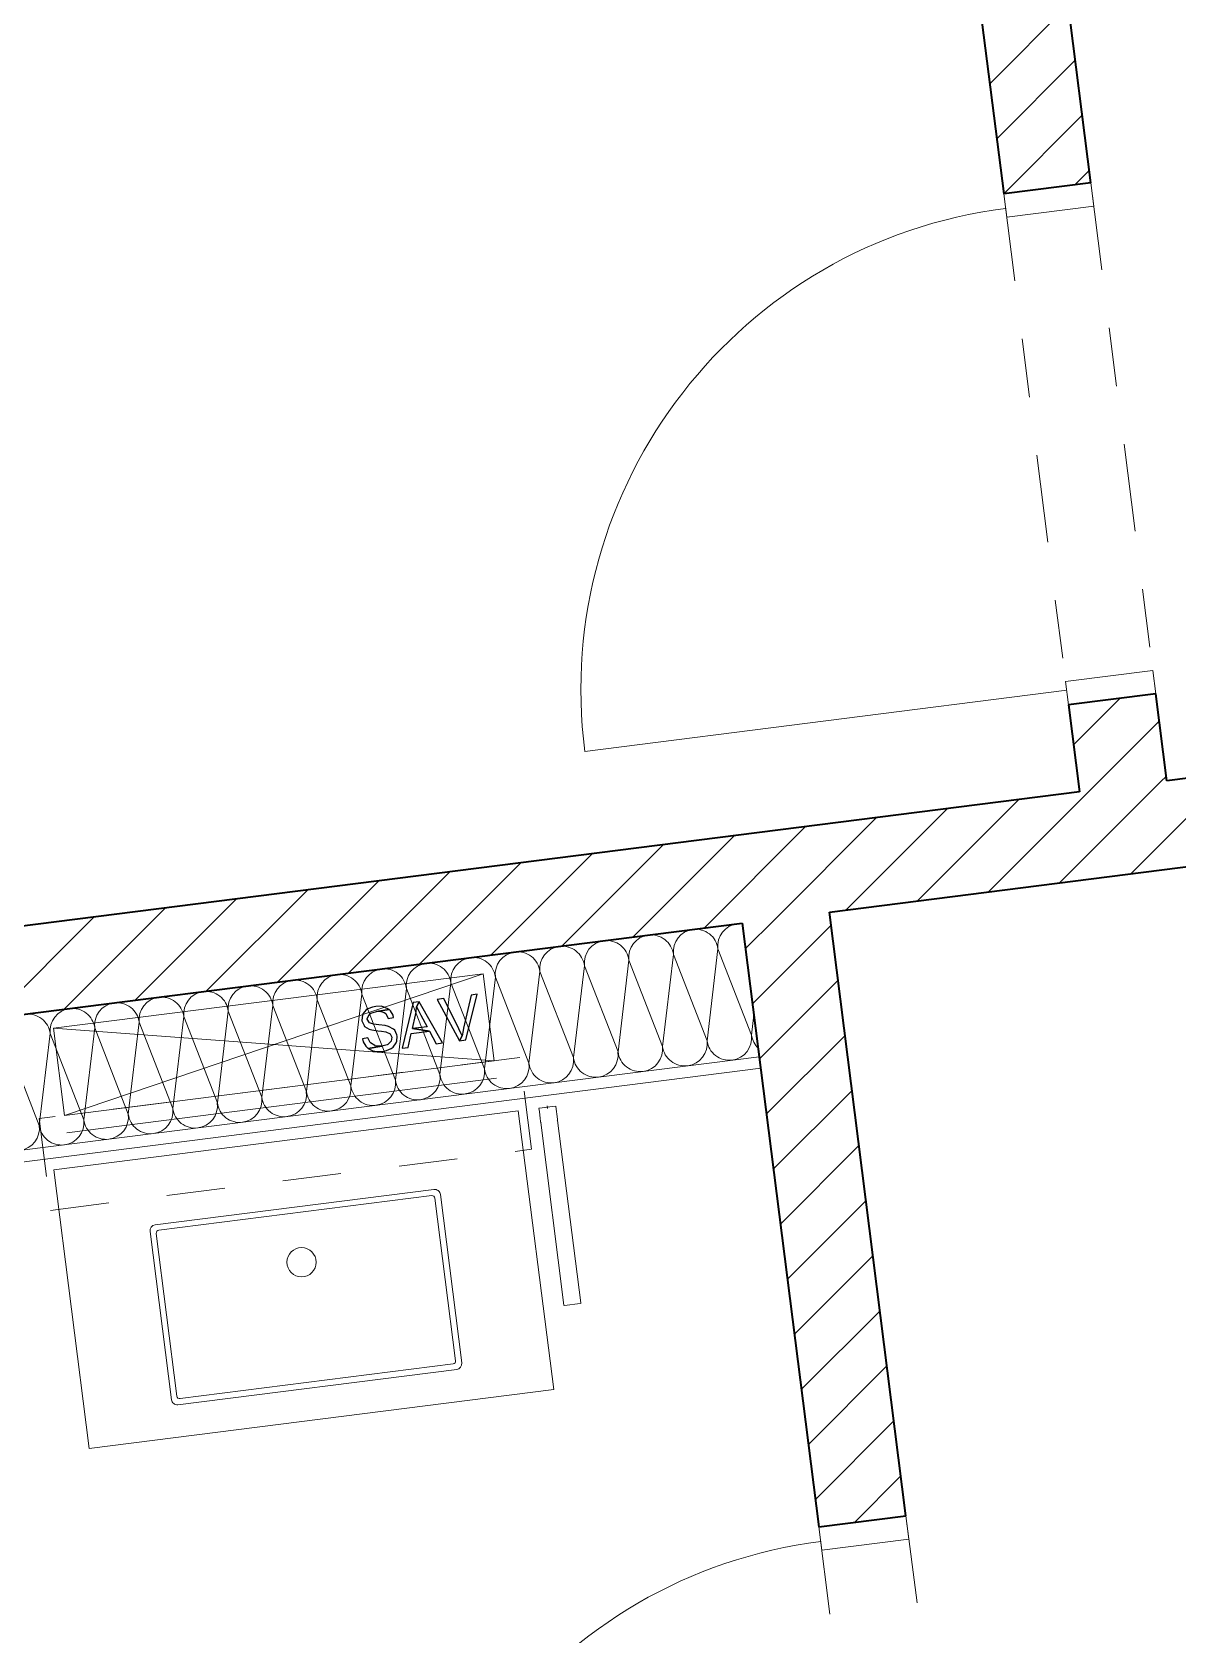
# Model space of a CAD drawing. Header units: metres. Extents: x 2713679.5 to 2713747.3, y 1226017.1 to 1226104.2.
# Drawn here: x 2713697.497 to 2713699.455, y 1226030.643 to 1226033.382 of the extents above; entities that cross this region are included whole.
import ezdxf

# ---------------------------------------------------------------- set-up
doc = ezdxf.new("R2010")
doc.units = ezdxf.units.M
doc.header["$MEASUREMENT"] = 0
doc.linetypes.add('Strich 2', pattern=[0.141111, 0.070556, -0.070556])
doc.linetypes.add('Strichpunkt 3_1_1mm Achsen', pattern=[0.25, 0.15, -0.05, 0, -0.05])
doc.layers.add('haustechnik', color=7, linetype='Continuous', true_color=0x0332dd)
doc.layers.add('texte', color=7, linetype='Continuous', true_color=0x000000)
doc.layers.add('plangrafiken', color=251, linetype='Continuous')
doc.layers.add('waende_stuetzen', color=250, linetype='Continuous')

msp = doc.modelspace()

# ---------------------------------------------------------------- linework, layer by layer
at = {"layer": 'haustechnik', "color": 152, "linetype": 'Continuous', "lineweight": 13, "true_color": 0x0365dd}
for p, q in [((2713698.2679, 1226031.7725), (2713697.5338, 1226031.6793)), ((2713697.5526, 1226031.5305), (2713698.2679, 1226031.7725)), ((2713698.2868, 1226031.6237), (2713698.2679, 1226031.7725)), ((2713698.2868, 1226031.6237), (2713697.5338, 1226031.6793)), ((2713697.5338, 1226031.6793), (2713697.5526, 1226031.5305)), ((2713697.5526, 1226031.5305), (2713698.2868, 1226031.6237)), ((2713697.5564, 1226031.5008), (2713698.2905, 1226031.5939))]:
    msp.add_line(p, q, dxfattribs=at)
at = {"layer": 'plangrafiken', "color": 7, "linetype": 'Strich 2', "lineweight": 13}
for p, q in [((2713698.3304, 1226031.6292), (2713697.509, 1226031.525)), ((2713698.3503, 1226031.4725), (2713698.3304, 1226031.6292)), ((2713697.509, 1226031.525), (2713697.5289, 1226031.3682)), ((2713697.5289, 1226031.3682), (2713698.3503, 1226031.4725))]:
    msp.add_line(p, q, dxfattribs=at)
at = {"layer": 'plangrafiken', "color": 7, "linetype": 'Continuous', "lineweight": 13}
for p, q in [((2713698.3278, 1226031.5382), (2713697.5342, 1226031.4375)), ((2713698.3883, 1226031.062), (2713698.3278, 1226031.5382)), ((2713698.364, 1226031.5428), (2713698.3631, 1226031.5427)), ((2713698.3631, 1226031.5422), (2713698.3638, 1226031.5372)), ((2713698.3638, 1226031.5372), (2713698.3653, 1226031.525)), ((2713698.3909, 1226031.5462), (2713698.364, 1226031.5428)), ((2713698.375, 1226031.5442), (2713698.3799, 1226031.5448)), ((2713698.3771, 1226031.547), (2713698.3778, 1226031.542)), ((2713698.3919, 1226031.5458), (2713698.3918, 1226031.5463)), ((2713698.3946, 1226031.5242), (2713698.3919, 1226031.5458)), ((2713698.3653, 1226031.525), (2713698.3659, 1226031.5206)), ((2713698.3659, 1226031.5206), (2713698.366, 1226031.5191)), ((2713698.3667, 1226031.5187), (2713698.3661, 1226031.5183)), ((2713698.3662, 1226031.5181), (2713698.4057, 1226031.2063)), ((2713698.3949, 1226031.522), (2713698.3943, 1226031.5222)), ((2713698.3948, 1226031.5228), (2713698.3946, 1226031.5242)), ((2713698.4345, 1226031.2099), (2713698.3949, 1226031.5217)), ((2713697.5342, 1226031.4375), (2713697.5946, 1226030.9613)), ((2713698.1836, 1226031.404), (2713697.7074, 1226031.3435)), ((2713698.1799, 1226031.3934), (2713697.7136, 1226031.3342)), ((2713698.2207, 1226031.1113), (2713698.1855, 1226031.3891)), ((2713698.2313, 1226031.1076), (2713698.1948, 1226031.3953)), ((2713697.6988, 1226031.3323), (2713697.7353, 1226031.0447)), ((2713697.7093, 1226031.3286), (2713697.7446, 1226031.0509)), ((2713698.4057, 1226031.2063), (2713698.4059, 1226031.2054)), ((2713698.4068, 1226031.2055), (2713698.4337, 1226031.2089)), ((2713698.4346, 1226031.209), (2713698.4345, 1226031.2099)), ((2713697.7464, 1226031.036), (2713698.2226, 1226031.0964)), ((2713697.7501, 1226031.0465), (2713698.2164, 1226031.1057)), ((2713697.5946, 1226030.9613), (2713698.3883, 1226031.062))]:
    msp.add_line(p, q, dxfattribs=at)
msp.add_circle((2713697.9575, 1226031.2795), 0.025, dxfattribs=at)
for centre, radius, start, end in [((2713698.1849, 1226031.394), 0.01, 7.2326, 97.2326), ((2713698.1805, 1226031.3884), 0.005, 7.2326, 97.2326), ((2713697.7087, 1226031.3336), 0.01, 97.2326, 187.2326), ((2713697.7143, 1226031.3293), 0.005, 97.2326, 187.2326), ((2713698.2158, 1226031.1107), 0.005, 277.2326, 7.2326), ((2713698.2214, 1226031.1063), 0.01, 277.2326, 7.2326), ((2713697.7452, 1226031.0459), 0.01, 187.2326, 277.2326), ((2713697.7495, 1226031.0515), 0.005, 187.2326, 277.2326)]:
    msp.add_arc(centre, radius, start, end, dxfattribs=at)
at = {"layer": 'texte'}
for points in [[(2713698.2004, 1226031.7301), (2713698.1895, 1226031.7287), (2713698.2276, 1226031.658), (2713698.2317, 1226031.6666), (2713698.2304, 1226031.6698), (2713698.2263, 1226031.6784)], [(2713698.2576, 1226031.7374), (2713698.2476, 1226031.736), (2713698.2344, 1226031.6793), (2713698.2335, 1226031.6757), (2713698.2317, 1226031.6666), (2713698.2276, 1226031.658), (2713698.2381, 1226031.6593)], [(2713698.0843, 1226031.7165), (2713698.0789, 1226031.7156), (2713698.0707, 1226031.7124), (2713698.068, 1226031.7106), (2713698.0625, 1226031.7038), (2713698.0616, 1226031.7015), (2713698.0607, 1226031.6929), (2713698.0607, 1226031.692), (2713698.0643, 1226031.6838), (2713698.0653, 1226031.6825), (2713698.073, 1226031.6779), (2713698.0775, 1226031.6766), (2713698.0879, 1226031.6752), (2713698.0943, 1226031.6743), (2713698.1015, 1226031.673), (2713698.1088, 1226031.6698), (2713698.112, 1226031.6639), (2713698.1106, 1226031.6571), (2713698.1047, 1226031.6516), (2713698.1038, 1226031.6512), (2713698.0947, 1226031.6489), (2713698.0711, 1226031.6448), (2713698.0793, 1226031.6407), (2713698.0866, 1226031.6394), (2713698.0966, 1226031.6398), (2713698.1024, 1226031.6412), (2713698.1106, 1226031.6448), (2713698.1138, 1226031.6471), (2713698.1192, 1226031.6544), (2713698.1201, 1226031.6571), (2713698.121, 1226031.6657), (2713698.1206, 1226031.668), (2713698.117, 1226031.6761), (2713698.1147, 1226031.6779), (2713698.1061, 1226031.6825), (2713698.1002, 1226031.6838), (2713698.0893, 1226031.6852), (2713698.0802, 1226031.6861), (2713698.0734, 1226031.6884), (2713698.0698, 1226031.6947), (2713698.0698, 1226031.6952), (2713698.073, 1226031.7029), (2713698.0761, 1226031.7052), (2713698.0857, 1226031.7079), (2713698.107, 1226031.7115), (2713698.0988, 1226031.7156), (2713698.0934, 1226031.717)], [(2713698.107, 1226031.7115), (2713698.0857, 1226031.7079), (2713698.0911, 1226031.7083), (2713698.0988, 1226031.7061), (2713698.1015, 1226031.7043), (2713698.1056, 1226031.6961), (2713698.1147, 1226031.6979), (2713698.1142, 1226031.7015), (2713698.1097, 1226031.7092)], [(2713698.1587, 1226031.7247), (2713698.1483, 1226031.7233), (2713698.1292, 1226031.6453), (2713698.1396, 1226031.6466), (2713698.1451, 1226031.6702), (2713698.1759, 1226031.6743), (2713698.1469, 1226031.6789), (2713698.1523, 1226031.7015), (2713698.1533, 1226031.7074), (2713698.1542, 1226031.716)], [(2713698.1587, 1226031.7247), (2713698.1542, 1226031.716), (2713698.1569, 1226031.7106), (2713698.1614, 1226031.7015), (2713698.1719, 1226031.682), (2713698.1469, 1226031.6789), (2713698.1759, 1226031.6743), (2713698.1877, 1226031.653), (2713698.1986, 1226031.6544)], [(2713698.0707, 1226031.663), (2713698.0616, 1226031.6612), (2713698.063, 1226031.6562), (2713698.0675, 1226031.6485), (2713698.0711, 1226031.6448), (2713698.0947, 1226031.6489), (2713698.092, 1226031.6485), (2713698.0834, 1226031.6494), (2713698.0825, 1226031.6498), (2713698.0752, 1226031.6544), (2713698.0748, 1226031.6548)]]:
    msp.add_lwpolyline(points, close=True, dxfattribs=at)
at = {"layer": 'waende_stuetzen', "color": 7, "linetype": 'Continuous', "lineweight": 35}
for p, q in [((2713698.9186, 1226034.985), (2713699.1572, 1226033.1051)), ((2713699.306, 1226033.1239), (2713699.0674, 1226035.0039)), ((2713699.306, 1226033.1239), (2713699.1572, 1226033.1051)), ((2713699.4168, 1226032.2509), (2713699.268, 1226032.2321)), ((2713699.4357, 1226032.1021), (2713699.4168, 1226032.2509)), ((2713699.268, 1226032.2321), (2713699.2868, 1226032.0833)), ((2713699.6539, 1226032.1298), (2713699.4357, 1226032.1021)), ((2713699.2868, 1226032.0833), (2713694.7929, 1226031.5129)), ((2713698.8593, 1226031.8778), (2713699.6728, 1226031.981)), ((2713698.9902, 1226030.8461), (2713698.8593, 1226031.8778)), ((2713694.8118, 1226031.3641), (2713698.7105, 1226031.8589)), ((2713698.7105, 1226031.8589), (2713698.8414, 1226030.8272)), ((2713698.8414, 1226030.8272), (2713698.9902, 1226030.8461))]:
    msp.add_line(p, q, dxfattribs=at)
at = {"layer": 'waende_stuetzen', "color": 18, "linetype": 'Continuous', "lineweight": 0, "true_color": 0x000000}
for p, q in [((2713699.1333, 1226033.2933), (2713699.2675, 1226033.4275)), ((2713699.1452, 1226033.1992), (2713699.2794, 1226033.3334)), ((2713699.1572, 1226033.1051), (2713699.2913, 1226033.2393)), ((2713699.2786, 1226033.1205), (2713699.3033, 1226033.1451)), ((2713699.2766, 1226032.1639), (2713699.356, 1226032.2432)), ((2713699.3043, 1226032.0855), (2713699.4227, 1226032.2039)), ((2713699.3741, 1226031.9431), (2713699.5472, 1226032.1163)), ((2713699.4258, 1226032.1009), (2713699.4347, 1226032.1098)), ((2713699.1311, 1226031.9123), (2713699.3043, 1226032.0855)), ((2713699.2526, 1226031.9277), (2713699.4258, 1226032.1009)), ((2713698.8881, 1226031.8815), (2713699.0613, 1226032.0546)), ((2713699.0096, 1226031.8969), (2713699.1828, 1226032.0701)), ((2713698.7666, 1226031.866), (2713698.9398, 1226032.0392)), ((2713698.5237, 1226031.8352), (2713698.6969, 1226032.0084)), ((2713698.6452, 1226031.8506), (2713698.8183, 1226032.0238)), ((2713698.2807, 1226031.8044), (2713698.4539, 1226031.9776)), ((2713698.4022, 1226031.8198), (2713698.5754, 1226031.993)), ((2713698.0377, 1226031.7735), (2713698.2109, 1226031.9467)), ((2713698.1592, 1226031.789), (2713698.3324, 1226031.9621)), ((2713697.9163, 1226031.7581), (2713698.0894, 1226031.9313)), ((2713697.6733, 1226031.7273), (2713697.8465, 1226031.9005)), ((2713697.7948, 1226031.7427), (2713697.968, 1226031.9159)), ((2713697.4303, 1226031.6964), (2713697.6035, 1226031.8696)), ((2713697.5518, 1226031.7119), (2713697.725, 1226031.885)), ((2713698.716, 1226031.8154), (2713698.7666, 1226031.866)), ((2713698.728, 1226031.7213), (2713698.8621, 1226031.8555)), ((2713698.7399, 1226031.6272), (2713698.8741, 1226031.7614)), ((2713698.7519, 1226031.5331), (2713698.886, 1226031.6672)), ((2713698.7638, 1226031.4389), (2713698.898, 1226031.5731)), ((2713698.7758, 1226031.3448), (2713698.9099, 1226031.479)), ((2713698.7877, 1226031.2507), (2713698.9219, 1226031.3849)), ((2713698.7996, 1226031.1566), (2713698.9338, 1226031.2907)), ((2713698.8116, 1226031.0624), (2713698.9458, 1226031.1966)), ((2713698.8235, 1226030.9683), (2713698.9577, 1226031.1025)), ((2713698.8355, 1226030.8742), (2713698.9697, 1226031.0084)), ((2713698.9022, 1226030.8349), (2713698.9816, 1226030.9143))]:
    msp.add_line(p, q, dxfattribs=at)
at = {"layer": 'waende_stuetzen', "color": 7, "linetype": 'Strichpunkt 3_1_1mm Achsen', "lineweight": 13}
for p, q in [((2713699.306, 1226033.1239), (2713699.4168, 1226032.2509)), ((2713699.1572, 1226033.1051), (2713699.268, 1226032.2321)), ((2713698.8414, 1226030.8272), (2713698.9522, 1226029.9542)), ((2713698.9902, 1226030.8461), (2713699.101, 1226029.9731))]:
    msp.add_line(p, q, dxfattribs=at)
at = {"layer": 'waende_stuetzen', "color": 7, "linetype": 'Continuous', "lineweight": 13}
for p, q in [((2713699.306, 1226033.1239), (2713699.311, 1226033.0843)), ((2713699.1622, 1226033.0654), (2713699.1572, 1226033.1051)), ((2713699.311, 1226033.0843), (2713699.1622, 1226033.0654)), ((2713699.2629, 1226032.2717), (2713699.4117, 1226032.2906)), ((2713699.4117, 1226032.2906), (2713699.4168, 1226032.2509)), ((2713699.2648, 1226032.2569), (2713698.4414, 1226032.1524)), ((2713699.268, 1226032.2321), (2713699.2629, 1226032.2717)), ((2713698.7395, 1226031.6307), (2713698.7105, 1226031.8589)), ((2713698.6503, 1226031.6581), (2713698.669, 1226031.815)), ((2713698.7263, 1226031.6677), (2713698.669, 1226031.815)), ((2713698.4221, 1226031.6291), (2713698.4408, 1226031.786)), ((2713698.4982, 1226031.6388), (2713698.4408, 1226031.786)), ((2713698.4982, 1226031.6388), (2713698.5169, 1226031.7957)), ((2713698.5742, 1226031.6484), (2713698.5169, 1226031.7957)), ((2713698.5742, 1226031.6484), (2713698.5929, 1226031.8054)), ((2713698.6503, 1226031.6581), (2713698.5929, 1226031.8054)), ((2713698.1939, 1226031.6002), (2713698.2127, 1226031.7571)), ((2713698.27, 1226031.6098), (2713698.2127, 1226031.7571)), ((2713698.27, 1226031.6098), (2713698.2887, 1226031.7667)), ((2713698.3461, 1226031.6195), (2713698.2887, 1226031.7667)), ((2713698.3461, 1226031.6195), (2713698.3648, 1226031.7764)), ((2713698.4221, 1226031.6291), (2713698.3648, 1226031.7764)), ((2713697.9658, 1226031.5712), (2713697.9845, 1226031.7281)), ((2713698.0418, 1226031.5808), (2713697.9845, 1226031.7281)), ((2713698.0418, 1226031.5808), (2713698.0605, 1226031.7378)), ((2713698.1179, 1226031.5905), (2713698.0605, 1226031.7378)), ((2713698.1179, 1226031.5905), (2713698.1366, 1226031.7474)), ((2713698.1939, 1226031.6002), (2713698.1366, 1226031.7474)), ((2713697.7376, 1226031.5422), (2713697.7563, 1226031.6992)), ((2713697.8137, 1226031.5519), (2713697.7563, 1226031.6992)), ((2713697.8137, 1226031.5519), (2713697.8324, 1226031.7088)), ((2713697.8897, 1226031.5615), (2713697.8324, 1226031.7088)), ((2713697.8897, 1226031.5615), (2713697.9084, 1226031.7185)), ((2713697.9658, 1226031.5712), (2713697.9084, 1226031.7185)), ((2713698.7263, 1226031.6677), (2713698.7304, 1226031.702)), ((2713697.5855, 1226031.5229), (2713697.6042, 1226031.6799)), ((2713697.6615, 1226031.5326), (2713697.6042, 1226031.6799)), ((2713697.6615, 1226031.5326), (2713697.6803, 1226031.6895)), ((2713697.7376, 1226031.5422), (2713697.6803, 1226031.6895)), ((2713697.5094, 1226031.5133), (2713697.4521, 1226031.6606)), ((2713697.5094, 1226031.5133), (2713697.5282, 1226031.6702)), ((2713697.5855, 1226031.5229), (2713697.5282, 1226031.6702)), ((2713698.8465, 1226030.7875), (2713698.8414, 1226030.8272)), ((2713698.9902, 1226030.8461), (2713698.9953, 1226030.8064)), ((2713698.9953, 1226030.8064), (2713698.8465, 1226030.7875))]:
    msp.add_line(p, q, dxfattribs=at)
at = {"layer": 'waende_stuetzen', "color": 7, "linetype": 'Continuous', "lineweight": 18}
for p, q in [((2713694.8407, 1226031.136), (2713698.7395, 1226031.6307)), ((2713698.742, 1226031.6109), (2713698.7395, 1226031.6307)), ((2713694.8433, 1226031.1161), (2713698.742, 1226031.6109))]:
    msp.add_line(p, q, dxfattribs=at)
at = {"layer": 'waende_stuetzen', "color": 7, "linetype": 'Continuous', "lineweight": 13}
for centre, radius, start, end in [((2713699.2648, 1226032.2569), 0.83, 97.2326, 187.2326), ((2713698.5549, 1226031.8005), 0.0383, 97.2326, 187.2326), ((2713698.5549, 1226031.8005), 0.0383, 7.2326, 97.2326), ((2713698.631, 1226031.8102), 0.0383, 97.2326, 187.2326), ((2713698.631, 1226031.8102), 0.0383, 7.2326, 97.2326), ((2713698.707, 1226031.8198), 0.0383, 97.2326, 187.2326), ((2713698.707, 1226031.8198), 0.0383, 84.621, 97.2326), ((2713698.3267, 1226031.7716), 0.0383, 97.2326, 187.2326), ((2713698.3267, 1226031.7716), 0.0383, 7.2326, 97.2326), ((2713698.4028, 1226031.7812), 0.0383, 97.2326, 187.2326), ((2713698.4028, 1226031.7812), 0.0383, 7.2326, 97.2326), ((2713698.4789, 1226031.7909), 0.0383, 97.2326, 187.2326), ((2713698.4789, 1226031.7909), 0.0383, 7.2326, 97.2326), ((2713698.0986, 1226031.7426), 0.0383, 97.2326, 187.2326), ((2713698.0986, 1226031.7426), 0.0383, 7.2326, 97.2326), ((2713698.1746, 1226031.7523), 0.0383, 97.2326, 187.2326), ((2713698.1746, 1226031.7523), 0.0383, 7.2326, 97.2326), ((2713698.2507, 1226031.7619), 0.0383, 97.2326, 187.2326), ((2713698.2507, 1226031.7619), 0.0383, 7.2326, 97.2326), ((2713697.9465, 1226031.7233), 0.0383, 97.2326, 187.2326), ((2713697.9465, 1226031.7233), 0.0383, 7.2326, 97.2326), ((2713698.0225, 1226031.733), 0.0383, 97.2326, 187.2326), ((2713698.0225, 1226031.733), 0.0383, 7.2326, 97.2326), ((2713697.7183, 1226031.6944), 0.0383, 97.2326, 187.2326), ((2713697.7183, 1226031.6944), 0.0383, 7.2326, 97.2326), ((2713697.7944, 1226031.704), 0.0383, 97.2326, 187.2326), ((2713697.7944, 1226031.704), 0.0383, 7.2326, 97.2326), ((2713697.8704, 1226031.7137), 0.0383, 97.2326, 187.2326), ((2713697.8704, 1226031.7137), 0.0383, 7.2326, 97.2326), ((2713697.4901, 1226031.6654), 0.0383, 7.2326, 97.2326), ((2713697.5662, 1226031.675), 0.0383, 97.2326, 187.2326), ((2713697.5662, 1226031.675), 0.0383, 7.2326, 97.2326), ((2713697.6422, 1226031.6847), 0.0383, 97.2326, 187.2326), ((2713697.6422, 1226031.6847), 0.0383, 7.2326, 97.2326), ((2713698.5362, 1226031.6436), 0.0383, 277.2326, 7.2326), ((2713698.6123, 1226031.6532), 0.0383, 187.2326, 277.2326), ((2713698.6123, 1226031.6532), 0.0383, 277.2326, 7.2326), ((2713698.6883, 1226031.6629), 0.0383, 187.2326, 277.2326), ((2713698.6883, 1226031.6629), 0.0383, 277.2326, 7.2326), ((2713698.7644, 1226031.6725), 0.0383, 187.2326, 225.8197), ((2713698.308, 1226031.6146), 0.0383, 277.2326, 7.2326), ((2713698.3841, 1226031.6243), 0.0383, 187.2326, 277.2326), ((2713698.3841, 1226031.6243), 0.0383, 277.2326, 7.2326), ((2713698.4601, 1226031.6339), 0.0383, 187.2326, 277.2326), ((2713698.4601, 1226031.6339), 0.0383, 277.2326, 7.2326), ((2713698.5362, 1226031.6436), 0.0383, 187.2326, 277.2326), ((2713698.0799, 1226031.5857), 0.0383, 277.2326, 7.2326), ((2713698.1559, 1226031.5953), 0.0383, 187.2326, 277.2326), ((2713698.1559, 1226031.5953), 0.0383, 277.2326, 7.2326), ((2713698.232, 1226031.605), 0.0383, 187.2326, 277.2326), ((2713698.232, 1226031.605), 0.0383, 277.2326, 7.2326), ((2713698.308, 1226031.6146), 0.0383, 187.2326, 277.2326), ((2713697.8517, 1226031.5567), 0.0383, 277.2326, 7.2326), ((2713697.9277, 1226031.5664), 0.0383, 187.2326, 277.2326), ((2713697.9277, 1226031.5664), 0.0383, 277.2326, 7.2326), ((2713698.0038, 1226031.576), 0.0383, 187.2326, 277.2326), ((2713698.0038, 1226031.576), 0.0383, 277.2326, 7.2326), ((2713698.0799, 1226031.5857), 0.0383, 187.2326, 277.2326), ((2713697.6996, 1226031.5374), 0.0383, 277.2326, 7.2326), ((2713697.7756, 1226031.5471), 0.0383, 187.2326, 277.2326), ((2713697.7756, 1226031.5471), 0.0383, 277.2326, 7.2326), ((2713697.8517, 1226031.5567), 0.0383, 187.2326, 277.2326), ((2713697.4714, 1226031.5085), 0.0383, 277.2326, 7.2326), ((2713697.5475, 1226031.5181), 0.0383, 187.2326, 277.2326), ((2713697.5475, 1226031.5181), 0.0383, 277.2326, 7.2326), ((2713697.6235, 1226031.5278), 0.0383, 187.2326, 277.2326), ((2713697.6235, 1226031.5278), 0.0383, 277.2326, 7.2326), ((2713697.6996, 1226031.5374), 0.0383, 187.2326, 277.2326), ((2713698.9491, 1226029.979), 0.83, 97.2326, 187.2326)]:
    msp.add_arc(centre, radius, start, end, dxfattribs=at)

doc.saveas('drawing.dxf')
